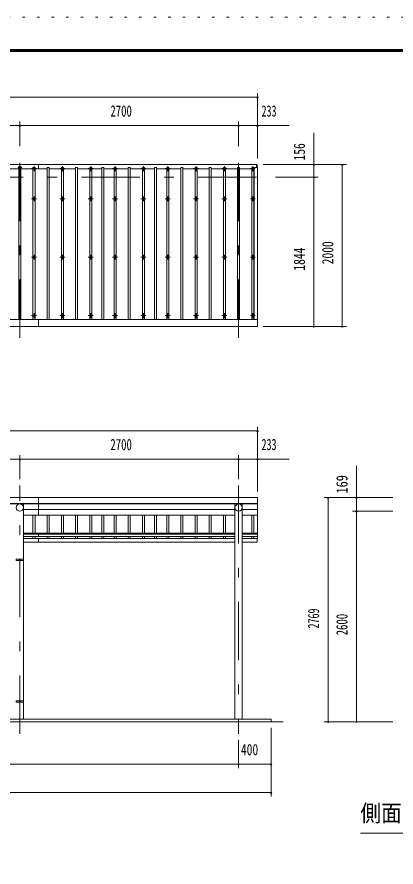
# Model space of a CAD drawing. Units: millimetres, scale not verified, with parts at other scales. Extents: x -25863 to 25873, y -10500 to 10500.
# Drawn here: x 5466 to 10144, y 0 to 10500 of the extents above; entities that cross this region are included whole.
import ezdxf
from ezdxf.enums import TextEntityAlignment as Align

# ---------------------------------------------------------------- set-up
doc = ezdxf.new("R2010")
doc.units = ezdxf.units.MM
doc.header["$LTSCALE"] = 60
doc.linetypes.add('USER3', pattern=[24, 12, -5, 2, -5])
doc.linetypes.add('USER4', pattern=[3, 0.5, -2.5])
for name, color, linetype, lineweight in [('0-2_1-05BOLD', 7, 'Continuous', 18), ('0-3_1-25CENTER', 3, 'USER3', 18), ('0-4_1-45THIN', 4, 'Continuous', 18), ('0-5_1-55DIM', 3, 'Continuous', 18), ('0-C_F-F1PAPER', 5, 'Continuous', 18), ('0-D_F-E_J_ADD', 5, 'USER4', 18)]:
    doc.layers.add(name, color=color, linetype=linetype, lineweight=lineweight)
doc.styles.add('ＭＳ ゴシック', font='')
doc.styles.get('ＭＳ ゴシック').set_extended_font_data('MS Gothic')

msp = doc.modelspace()

# ---------------------------------------------------------------- linework, layer by layer
at = {"layer": '0-2_1-05BOLD'}
for p, q in [((5731.12, 8677.67), (5731.12, 8626.18)), ((8424.12, 8641.19), (8424.12, 8677.67)), ((-2231.88, 6765.11), (8434.12, 6765.11)), ((5731.12, 6765.11), (5731.12, 6677.67)), ((5731.12, 4345.48), (5731.12, 4563.67)), ((8434.12, 4054.91), (8434.12, 4563.67)), ((-2231.88, 4488.53), (8434.12, 4488.53)), ((8434.12, 4484.46), (-2231.88, 4484.46)), ((5545.67, 3800.67), (5545.67, 4484.46)), ((8156.57, 4414.97), (5545.67, 4414.97)), ((8156.57, 1824.67), (8156.57, 4484.46)), ((8245.67, 4484.46), (8245.67, 1824.67)), ((8245.67, 4414.97), (8434.12, 4414.97)), ((5545.67, 4345.48), (8156.57, 4345.48)), ((8434.12, 4345.48), (8245.67, 4345.48)), ((5545.67, 4123.86), (8156.57, 4123.86)), ((8156.57, 4113.43), (5545.67, 4113.43)), ((5731.12, 4083.82), (5731.12, 4123.86)), ((8245.67, 4123.86), (8434.12, 4123.86)), ((8434.12, 4113.43), (8245.67, 4113.43)), ((5545.67, 4083.82), (8156.57, 4083.82)), ((8156.57, 4057.49), (5545.67, 4057.49)), ((5545.67, 4012.49), (8156.57, 4012.49)), ((5731.12, 4012.49), (5731.12, 4057.49)), ((8245.67, 4083.82), (8434.12, 4083.82)), ((8429.12, 4054.91), (8434.12, 4054.91)), ((5498.07, 3784.67), (5498.07, 3800.67)), ((5504.17, 3792.67), (5498.07, 3792.67)), ((5504.17, 3800.67), (5504.17, 3784.67)), ((5545.67, 2053.27), (5545.67, 3784.67)), ((5498.07, 2037.27), (5498.07, 2053.27)), ((5504.17, 2045.27), (5498.07, 2045.27)), ((5504.17, 2053.27), (5504.17, 2037.27)), ((5545.67, 1824.67), (5545.67, 2037.27)), ((-2548.88, 1794.67), (8751.12, 1794.67)), ((8601.12, 1794.67), (8601.12, 1824.67))]:
    msp.add_line(p, q, dxfattribs=at)
for points in [[(8434.12, 6677.67), (-2231.88, 6677.67), (-2231.88, 8641.19), (-2191.88, 8641.19), (-2191.88, 6765.11)], [(8429.12, 8641.19), (8429.12, 8677.67), (-2226.88, 8677.67), (-2226.88, 8641.19)], [(8394.12, 6765.11), (8394.12, 8641.19), (8434.12, 8641.19), (8434.12, 6677.67)], [(8434.12, 4563.67), (-2231.88, 4563.67), (-2231.88, 4054.91), (-2226.88, 4054.91)], [(8245.67, 4012.49), (8429.12, 4012.49), (8429.12, 4057.49), (8245.67, 4057.49)], [(8601.12, 1824.67), (-2398.88, 1824.67), (-2398.88, 1794.67)]]:
    msp.add_lwpolyline(points, dxfattribs=at)
for points in [[(5547.27, 3784.67), (5547.27, 3800.67), (5454.97, 3800.67), (5454.97, 3784.67)], [(5547.27, 2037.27), (5547.27, 2053.27), (5454.97, 2053.27), (5454.97, 2037.27)]]:
    msp.add_lwpolyline(points, close=True, dxfattribs=at)
for centre, radius in [((5676.12, 8254.17), 10), ((6026.12, 8254.17), 10), ((6376.12, 8254.17), 10), ((6676.12, 8254.17), 10), ((7026.12, 8254.17), 10), ((7326.12, 8254.17), 10), ((7676.12, 8254.17), 10), ((8026.12, 8254.17), 10), ((8376.13, 8254.17), 10), ((5676.12, 7532.51), 10), ((6026.12, 7532.51), 10), ((6376.12, 7532.51), 10), ((6676.12, 7532.51), 10), ((7026.12, 7532.51), 10), ((7326.12, 7532.51), 10), ((7676.12, 7532.51), 10), ((8026.12, 7532.51), 10), ((8376.13, 7532.51), 10), ((5676.12, 6810.85), 10), ((6026.12, 6810.85), 10), ((6376.12, 6810.85), 10), ((6676.12, 6810.85), 10), ((7026.12, 6810.85), 10), ((7326.12, 6810.85), 10), ((7676.12, 6810.85), 10), ((8026.12, 6810.85), 10), ((8376.13, 6810.85), 10), ((5501.12, 4439.91), 44.55), ((8201.12, 4439.91), 44.55)]:
    msp.add_circle(centre, radius, dxfattribs=at)
for centre, radius, start, end in [((5501.13, 8642.67), 15, 326.44154, 213.55197), ((5676.12, 8616.22), 14.5, 46.39838, 133.60162), ((5676.12, 8637.22), 14.5, 226.3961, 313.6039), ((6026.12, 8616.22), 14.5, 46.39838, 133.60162), ((6026.12, 8637.22), 14.5, 226.3961, 313.6039), ((6376.12, 8616.22), 14.5, 46.39838, 133.60162), ((6376.12, 8637.22), 14.5, 226.3961, 313.6039), ((6676.12, 8616.22), 14.5, 46.39838, 133.60162), ((6676.12, 8637.22), 14.5, 226.3961, 313.6039), ((7026.12, 8616.22), 14.5, 46.39838, 133.60162), ((7026.12, 8637.22), 14.5, 226.3961, 313.6039), ((7326.12, 8616.22), 14.5, 46.39838, 133.60162), ((7326.12, 8637.22), 14.5, 226.3961, 313.6039), ((7676.12, 8616.22), 14.5, 46.39838, 133.60162), ((7676.12, 8637.22), 14.5, 226.3961, 313.6039), ((8026.12, 8616.22), 14.5, 46.39838, 133.60162), ((8026.12, 8637.22), 14.5, 226.3961, 313.6039), ((8376.13, 8616.22), 14.5, 46.39838, 133.60162), ((8376.13, 8637.22), 14.5, 226.3961, 313.6039), ((5501.12, 4439.22), 44.55, 180, 0), ((8201.12, 4439.22), 44.55, 180, 0)]:
    msp.add_arc(centre, radius, start, end, dxfattribs=at)
at = {"layer": '0-3_1-25CENTER'}
for p, q in [((5501.12, 6537.67), (5501.12, 8827.67)), ((8201.12, 6537.67), (8201.12, 8827.67)), ((5476.12, 8642.67), (5526.13, 8642.67)), ((5646.12, 8626.72), (5706.12, 8626.72)), ((5676.12, 8656.72), (5676.12, 8596.72)), ((5996.12, 8626.72), (6056.12, 8626.72)), ((6026.12, 8656.72), (6026.12, 8596.72)), ((6406.12, 8626.72), (6346.12, 8626.72)), ((6376.12, 8596.72), (6376.12, 8656.72)), ((6646.12, 8626.72), (6706.12, 8626.72)), ((6676.12, 8656.72), (6676.12, 8596.72)), ((6996.12, 8626.72), (7056.12, 8626.72)), ((7026.12, 8596.72), (7026.12, 8656.72)), ((7296.12, 8626.72), (7356.12, 8626.72)), ((7326.12, 8656.72), (7326.12, 8596.72)), ((7706.12, 8626.72), (7646.12, 8626.72)), ((7676.12, 8656.72), (7676.12, 8596.72)), ((8056.12, 8626.72), (7996.12, 8626.72)), ((8026.12, 8656.72), (8026.12, 8596.72)), ((8406.13, 8626.72), (8346.12, 8626.72)), ((8376.13, 8596.72), (8376.13, 8656.72)), ((-2378.88, 8521.68), (8581.12, 8521.68)), ((5706.12, 8254.17), (5646.12, 8254.17)), ((5676.12, 8284.17), (5676.12, 8224.17)), ((6056.12, 8254.17), (5996.12, 8254.17)), ((6026.12, 8284.17), (6026.12, 8224.17)), ((6406.12, 8254.17), (6346.12, 8254.17)), ((6376.12, 8224.17), (6376.12, 8284.17)), ((6706.12, 8254.17), (6646.12, 8254.17)), ((6676.12, 8284.17), (6676.12, 8224.17)), ((7056.12, 8254.17), (6996.12, 8254.17)), ((7026.12, 8284.17), (7026.12, 8224.17)), ((7356.12, 8254.17), (7296.12, 8254.17)), ((7326.12, 8284.17), (7326.12, 8224.17)), ((7646.12, 8254.17), (7706.12, 8254.17)), ((7676.12, 8284.17), (7676.12, 8224.17)), ((7996.12, 8254.17), (8056.12, 8254.17)), ((8026.12, 8284.17), (8026.12, 8224.17)), ((8346.12, 8254.17), (8406.13, 8254.17)), ((8376.13, 8284.17), (8376.13, 8224.17)), ((5676.12, 7502.51), (5676.12, 7562.51)), ((6026.12, 7562.51), (6026.12, 7502.51)), ((6376.12, 7502.51), (6376.12, 7562.51)), ((6676.12, 7562.51), (6676.12, 7502.51)), ((7026.12, 7502.51), (7026.12, 7562.51)), ((7326.12, 7562.51), (7326.12, 7502.51)), ((7676.12, 7502.51), (7676.12, 7562.51)), ((8026.12, 7562.51), (8026.12, 7502.51)), ((8376.13, 7562.51), (8376.13, 7502.51)), ((5646.12, 7532.51), (5706.12, 7532.51)), ((5996.12, 7532.51), (6056.12, 7532.51)), ((6406.12, 7532.51), (6346.12, 7532.51)), ((6646.12, 7532.51), (6706.12, 7532.51)), ((6996.12, 7532.51), (7056.12, 7532.51)), ((7296.12, 7532.51), (7356.12, 7532.51)), ((7646.12, 7532.51), (7706.12, 7532.51)), ((7996.12, 7532.51), (8056.12, 7532.51)), ((8346.12, 7532.51), (8406.13, 7532.51)), ((5676.12, 6840.85), (5676.12, 6780.85)), ((6026.12, 6780.85), (6026.12, 6840.85)), ((6376.12, 6840.85), (6376.12, 6780.85)), ((6676.12, 6780.85), (6676.12, 6840.85)), ((7026.12, 6840.85), (7026.12, 6780.85)), ((7326.12, 6780.85), (7326.12, 6840.85)), ((7676.12, 6840.85), (7676.12, 6780.85)), ((8026.12, 6840.85), (8026.12, 6780.85)), ((8376.13, 6840.85), (8376.13, 6780.85)), ((5706.12, 6810.85), (5646.12, 6810.85)), ((5996.12, 6810.85), (6056.12, 6810.85)), ((6406.12, 6810.85), (6346.12, 6810.85)), ((6646.12, 6810.85), (6706.12, 6810.85)), ((7056.12, 6810.85), (6996.12, 6810.85)), ((7356.12, 6810.85), (7296.12, 6810.85)), ((7706.12, 6810.85), (7646.12, 6810.85)), ((8056.12, 6810.85), (7996.12, 6810.85)), ((8406.13, 6810.85), (8346.12, 6810.85)), ((5501.12, 1644.67), (5501.12, 4714.67)), ((8201.12, 4714.67), (8201.12, 1644.67))]:
    msp.add_line(p, q, dxfattribs=at)
at = {"layer": '0-4_1-45THIN'}
for p, q in [((5338.62, 8626.18), (5488.62, 8626.18)), ((5488.62, 8641.19), (5488.62, 6765.11)), ((5513.62, 8626.18), (5663.62, 8626.18)), ((5663.62, 8641.19), (5663.62, 6765.11)), ((5688.62, 8626.18), (5838.62, 8626.18)), ((5838.62, 8641.19), (5838.62, 6765.11)), ((5863.62, 8626.18), (6013.62, 8626.18)), ((6013.62, 6765.11), (6013.62, 8641.19)), ((6038.62, 8626.18), (6188.62, 8626.18)), ((6188.62, 6765.11), (6188.62, 8641.19)), ((6213.62, 8626.18), (6363.62, 8626.18)), ((6363.62, 8641.19), (6363.62, 6765.11)), ((6388.62, 8626.18), (6513.62, 8626.18)), ((6513.62, 8641.19), (6513.62, 6765.11)), ((6538.62, 8626.18), (6663.62, 8626.18)), ((6663.62, 8641.19), (6663.62, 6765.11)), ((6688.62, 8626.18), (6838.62, 8626.18)), ((6838.62, 6765.11), (6838.62, 8641.19)), ((6863.62, 8626.18), (7013.62, 8626.18)), ((7013.62, 8641.19), (7013.62, 6765.11)), ((7038.62, 8626.18), (7163.62, 8626.18)), ((7163.62, 6765.11), (7163.62, 8641.19)), ((7188.62, 8626.18), (7313.62, 8626.18)), ((7313.62, 8641.19), (7313.62, 6765.11)), ((7338.62, 8626.18), (7488.62, 8626.18)), ((7488.62, 6765.11), (7488.62, 8641.19)), ((7513.62, 8626.18), (7663.62, 8626.18)), ((7663.62, 8641.19), (7663.62, 6765.11)), ((7688.62, 8626.18), (7838.62, 8626.18)), ((7838.62, 6765.11), (7838.62, 8641.19)), ((7863.62, 8626.18), (8013.62, 8626.18)), ((8013.62, 8641.19), (8013.62, 6765.11)), ((8038.62, 8626.18), (8188.62, 8626.18)), ((8188.63, 6765.11), (8188.63, 8641.19)), ((8213.62, 8626.18), (8363.62, 8626.18)), ((8363.62, 8641.19), (8363.62, 6765.11)), ((8388.63, 8626.18), (8394.12, 8626.18)), ((5663.62, 4123.86), (5663.62, 4345.48)), ((5688.62, 4345.48), (5688.62, 4123.86)), ((5838.62, 4345.48), (5838.62, 4123.86)), ((5863.62, 4123.86), (5863.62, 4345.48)), ((6013.62, 4123.86), (6013.62, 4345.48)), ((6038.62, 4345.48), (6038.62, 4123.86)), ((6188.62, 4345.48), (6188.62, 4123.86)), ((6213.62, 4123.86), (6213.62, 4345.48)), ((6363.62, 4123.86), (6363.62, 4345.48)), ((6388.62, 4345.48), (6388.62, 4123.86)), ((6513.62, 4345.48), (6513.62, 4123.86)), ((6538.62, 4123.86), (6538.62, 4345.48)), ((6663.62, 4123.86), (6663.62, 4345.48)), ((6688.62, 4345.48), (6688.62, 4123.86)), ((6838.62, 4345.48), (6838.62, 4123.86)), ((6863.62, 4123.86), (6863.62, 4345.48)), ((7013.62, 4123.86), (7013.62, 4345.48)), ((7038.62, 4345.48), (7038.62, 4123.86)), ((7163.62, 4345.48), (7163.62, 4123.86)), ((7188.62, 4123.86), (7188.62, 4345.48)), ((7313.62, 4123.86), (7313.62, 4345.48)), ((7338.62, 4345.48), (7338.62, 4123.86)), ((7488.62, 4345.48), (7488.62, 4123.86)), ((7513.62, 4123.86), (7513.62, 4345.48)), ((7663.62, 4123.86), (7663.62, 4345.48)), ((7688.62, 4345.48), (7688.62, 4123.86)), ((7838.62, 4345.48), (7838.62, 4123.86)), ((7863.62, 4123.86), (7863.62, 4345.48)), ((8013.62, 4123.86), (8013.62, 4345.48)), ((8038.62, 4345.48), (8038.62, 4123.86)), ((8363.62, 4123.86), (8363.62, 4345.48)), ((8388.62, 4345.48), (8388.62, 4123.86)), ((5663.62, 4057.49), (5663.62, 4083.82)), ((5688.62, 4083.82), (5688.62, 4057.49)), ((5838.62, 4083.82), (5838.62, 4057.49)), ((5863.62, 4057.49), (5863.62, 4083.82)), ((6013.62, 4057.49), (6013.62, 4083.82)), ((6038.62, 4083.82), (6038.62, 4057.49)), ((6188.62, 4083.82), (6188.62, 4057.49)), ((6213.62, 4057.49), (6213.62, 4083.82)), ((6363.62, 4057.49), (6363.62, 4083.82)), ((6388.62, 4083.82), (6388.62, 4057.49)), ((6513.62, 4083.82), (6513.62, 4057.49)), ((6538.62, 4057.49), (6538.62, 4083.82)), ((6663.62, 4057.49), (6663.62, 4083.82)), ((6688.62, 4083.82), (6688.62, 4057.49)), ((6838.62, 4083.82), (6838.62, 4057.49)), ((6863.62, 4057.49), (6863.62, 4083.82)), ((7013.62, 4057.49), (7013.62, 4083.82)), ((7038.62, 4083.82), (7038.62, 4057.49)), ((7163.62, 4083.82), (7163.62, 4057.49)), ((7188.62, 4057.49), (7188.62, 4083.82)), ((7313.62, 4057.49), (7313.62, 4083.82)), ((7338.62, 4083.82), (7338.62, 4057.49)), ((7488.62, 4083.82), (7488.62, 4057.49)), ((7513.62, 4057.49), (7513.62, 4083.82)), ((7663.62, 4057.49), (7663.62, 4083.82)), ((7688.62, 4083.82), (7688.62, 4057.49)), ((7838.62, 4083.82), (7838.62, 4057.49)), ((7863.62, 4057.49), (7863.62, 4083.82)), ((8013.62, 4057.49), (8013.62, 4083.82)), ((8038.62, 4083.82), (8038.62, 4057.49)), ((8363.62, 4083.82), (8363.62, 4057.49)), ((8388.62, 4057.49), (8388.62, 4083.82))]:
    msp.add_line(p, q, dxfattribs=at)
for points in [[(5513.62, 6765.11), (5513.62, 8641.19), (5488.62, 8641.19)], [(5688.62, 6765.11), (5688.62, 8641.19), (5663.62, 8641.19)], [(5863.62, 6765.11), (5863.62, 8641.19), (5838.62, 8641.19)], [(6013.62, 8641.19), (6038.62, 8641.19), (6038.62, 6765.11)], [(6188.62, 8641.19), (6213.62, 8641.19), (6213.62, 6765.11)], [(6388.62, 6765.11), (6388.62, 8641.19), (6363.62, 8641.19)], [(6538.62, 6765.11), (6538.62, 8641.19), (6513.62, 8641.19)], [(6688.62, 6765.11), (6688.62, 8641.19), (6663.62, 8641.19)], [(6838.62, 8641.19), (6863.62, 8641.19), (6863.62, 6765.11)], [(7038.62, 6765.11), (7038.62, 8641.19), (7013.62, 8641.19)], [(7163.62, 8641.19), (7188.62, 8641.19), (7188.62, 6765.11)], [(7338.62, 6765.11), (7338.62, 8641.19), (7313.62, 8641.19)], [(7488.62, 8641.19), (7513.62, 8641.19), (7513.62, 6765.11)], [(7688.62, 6765.11), (7688.62, 8641.19), (7663.62, 8641.19)], [(7838.62, 8641.19), (7863.62, 8641.19), (7863.62, 6765.11)], [(8038.62, 6765.11), (8038.62, 8641.19), (8013.62, 8641.19)], [(8188.63, 8641.19), (8213.62, 8641.19), (8213.62, 6765.11)], [(8388.63, 6765.11), (8388.63, 8641.19), (8363.62, 8641.19)]]:
    msp.add_lwpolyline(points, dxfattribs=at)
at = {"layer": '0-5_1-55DIM'}
for p, q in [((8434.12, 8752.68), (8434.12, 9558.67)), ((8434.12, 9508.67), (-2231.88, 9508.67)), ((8444.12, 9508.67), (8424.12, 9508.67)), ((-2624.38, 9158.67), (8826.62, 9158.67)), ((5511.12, 9158.67), (5491.12, 9158.67)), ((5501.12, 8902.68), (5501.12, 9208.67)), ((8211.12, 9158.67), (8191.12, 9158.67)), ((8201.12, 8902.68), (8201.12, 9208.67)), ((8444.12, 9158.67), (8424.12, 9158.67)), ((9131.12, 9070.17), (9131.12, 6677.67)), ((9531.12, 8677.67), (8506.12, 8677.67)), ((9141.12, 8677.67), (9121.12, 8677.67)), ((9491.12, 8677.67), (9471.12, 8677.67)), ((9481.12, 8677.67), (9481.12, 6677.67)), ((8656.12, 8521.68), (9181.12, 8521.68)), ((9141.12, 8521.67), (9121.12, 8521.67)), ((9531.12, 6677.67), (8506.12, 6677.67)), ((9141.12, 6677.67), (9121.12, 6677.67)), ((9491.12, 6677.67), (9471.12, 6677.67)), ((-2231.88, 5388.67), (8434.12, 5388.67)), ((8444.12, 5388.67), (8424.12, 5388.67)), ((8434.12, 5438.67), (8434.12, 4639.67)), ((5501.12, 4789.67), (5501.12, 5088.67)), ((8201.12, 5088.67), (8201.12, 4789.67)), ((8826.62, 5038.67), (-2624.38, 5038.67)), ((5511.12, 5038.67), (5491.12, 5038.67)), ((8211.12, 5038.67), (8191.12, 5038.67)), ((8444.12, 5038.67), (8424.12, 5038.67)), ((9656.12, 1794.67), (9656.12, 4956.17)), ((10106.12, 4563.67), (9256.12, 4563.67)), ((9316.12, 4563.67), (9296.12, 4563.67)), ((9306.12, 1794.67), (9306.12, 4563.67)), ((9306.12, 4563.67), (9306.12, 1794.67)), ((9666.12, 4563.67), (9646.12, 4563.67)), ((9656.12, 4394.67), (9656.12, 4563.67)), ((9606.12, 4394.67), (10106.12, 4394.67)), ((9666.12, 4394.67), (9646.12, 4394.67)), ((9656.12, 1794.67), (9656.12, 4394.67)), ((9256.12, 1794.67), (10106.12, 1794.67)), ((9316.12, 1794.67), (9296.12, 1794.67)), ((9666.12, 1794.67), (9646.12, 1794.67)), ((8601.12, 869.67), (8601.12, 1719.67)), ((8201.12, 1569.67), (8201.12, 1219.67)), ((8601.12, 1269.67), (-2398.88, 1269.67)), ((8211.12, 1269.67), (8191.12, 1269.67)), ((8611.12, 1269.67), (8591.12, 1269.67)), ((-2398.88, 919.67), (8601.12, 919.67)), ((8611.12, 919.67), (8591.12, 919.67)), ((9703.62, 419.67), (12703.61, 419.67))]:
    msp.add_line(p, q, dxfattribs=at)
for centre in [(8434.12, 9508.67), (5501.12, 9158.67), (8201.12, 9158.67), (8434.12, 9158.67), (9131.12, 8677.67), (9481.12, 8677.67), (9131.12, 8521.67), (9131.12, 6677.67), (9481.12, 6677.67), (8434.12, 5388.67), (5501.12, 5038.67), (8201.12, 5038.67), (8434.12, 5038.67), (9306.12, 4563.67), (9656.12, 4563.67), (9656.12, 4394.67), (9306.12, 1794.67), (9656.12, 1794.67), (8201.12, 1269.67), (8601.12, 1269.67), (8601.12, 919.67)]:
    msp.add_arc(centre, 10, 180, 0, dxfattribs=at)
at = {"layer": '0-C_F-F1PAPER'}
for points in [[(25373.46, -10000), (-3326.54, -10000), (-3326.54, 10100), (25373.46, 10100)], [(25370.95, -9997.5), (25370.95, 10097.5), (-3324.04, 10097.5), (-3324.04, -9997.5)], [(25368.46, -9995), (25368.46, 10095), (-3321.54, 10095), (-3321.54, -9995)], [(25365.96, -9992.5), (-3319.04, -9992.5), (-3319.04, 10092.5), (25365.96, 10092.5)], [(25363.46, -9990), (25363.46, 10090), (-3316.54, 10090), (-3316.54, -9990)], [(25360.96, -9987.5), (-3314.04, -9987.5), (-3314.04, 10087.5), (25360.96, 10087.5)], [(25358.45, -9985), (25358.45, 10085), (-3311.54, 10085), (-3311.54, -9985)], [(25355.96, -9982.5), (-3309.04, -9982.5), (-3309.04, 10082.5), (25355.96, 10082.5)], [(25353.46, -9980), (-3306.54, -9980), (-3306.54, 10080), (25353.46, 10080)], [(25350.96, -9977.5), (-3304.04, -9977.5), (-3304.04, 10077.5), (25350.96, 10077.5)], [(25348.46, -9975), (25348.46, 10075), (-3301.54, 10075), (-3301.54, -9975)]]:
    msp.add_lwpolyline(points, close=True, dxfattribs=at)
at = {"layer": '0-D_F-E_J_ADD'}
msp.add_lwpolyline([(25873.46, -10500), (-3826.54, -10500), (-3826.54, 10500), (25873.46, 10500)], close=True, dxfattribs=at)

# ---------------------------------------------------------------- texts
at = {"layer": '0-5_1-55DIM', "color": 7, "style": 'ＭＳ ゴシック'}
for s, height, width, p in [('2700', 139.3, 0.7, (6618.62, 9227.67)), ('233', 139.3, 0.65, (8484.12, 9227.67)), ('2700', 139.3, 0.7, (6618.62, 5107.67)), ('233', 139.3, 0.65, (8484.12, 5107.67)), ('400', 139.3, 0.75, (8229.87, 1338.67)), ('側面図\u3000Ｓ＝１／５０', 208.9, 0.9, (9703.62, 498.17))]:
    msp.add_text(s, height=height, dxfattribs=dict(at, width=width)).set_placement(p, align=Align.BOTTOM_LEFT)
for s, width, p in [('156', 0.75, (9062.12, 8727.67)), ('2000', 0.75, (9412.12, 7445.17)), ('1844', 0.75, (9062.12, 7367.17)), ('169', 0.8, (9587.12, 4613.67)), ('2769', 0.65, (9237.12, 2946.67)), ('2600', 0.7, (9587.12, 2862.17))]:
    msp.add_text(s, height=139.3, rotation=90, dxfattribs=dict(at, width=width)).set_placement(p, align=Align.BOTTOM_LEFT)

doc.saveas('drawing.dxf')
